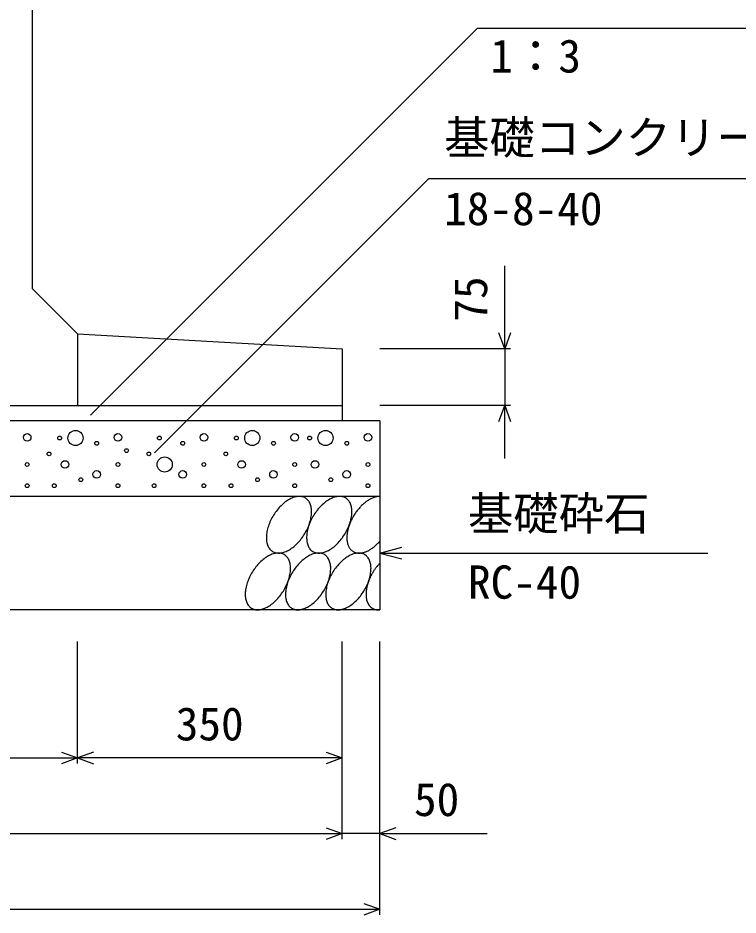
# Model space of a CAD drawing. Units: millimetres, scale not verified. Extents: x -25200 to 25200, y -8910 to 8910.
# Drawn here: x 9899 to 10851, y -2401 to -1215 of the extents above; entities that cross this region are included whole.
import ezdxf
from ezdxf.enums import TextEntityAlignment as Align

# ---------------------------------------------------------------- set-up
doc = ezdxf.new("R2010")
doc.units = ezdxf.units.MM
doc.header["$LTSCALE"] = 30
for name, color, linetype, lineweight in [('0-0_DIM', 7, 'Continuous', 25), ('0-2_HATCH', 6, 'Continuous', 25), ('0-5_OUTLINE', 3, 'Continuous', 25)]:
    doc.layers.add(name, color=color, linetype=linetype, lineweight=lineweight)
doc.styles.add('ＭＳ ゴシック', font='')
doc.styles.get('ＭＳ ゴシック').set_extended_font_data('MS Gothic')

msp = doc.modelspace()

# ---------------------------------------------------------------- linework, layer by layer
at = {"layer": '0-0_DIM'}
for p, q in [((10506.43, -1228.09), (9994.74, -1739.77)), ((10506.43, -1228.09), (10931.73, -1228.09)), ((10442.1, -1426.75), (10079.13, -1789.72)), ((10442.1, -1426.75), (11088.97, -1426.75)), ((10542.28, -1652.23), (10542.28, -1542.34)), ((10549.78, -1652.23), (10377.28, -1652.23)), ((10542.28, -1652.23), (10542.28, -1727.23)), ((10549.78, -1727.23), (10377.28, -1727.23)), ((10542.28, -1797.23), (10542.28, -1727.23)), ((10377.28, -1922.23), (10406.26, -1914.47)), ((10377.28, -1922.23), (10810.59, -1922.23)), ((10377.28, -1922.23), (10406.26, -1930)), ((9977.28, -2200.66), (9977.28, -2039.3)), ((10327.28, -2300.66), (10327.28, -2039.3)), ((10377.28, -2400.66), (10377.28, -2039.3)), ((9342.28, -2193.16), (9977.28, -2193.16)), ((10327.28, -2193.16), (9977.28, -2193.16)), ((9342.28, -2293.16), (10327.28, -2293.16)), ((10377.28, -2293.16), (10327.28, -2293.16)), ((10377.28, -2293.16), (10519.07, -2293.16)), ((9292.28, -2393.16), (10377.28, -2393.16))]:
    msp.add_line(p, q, dxfattribs=at)
for points in [[(10549.97, -1631.09), (10542.28, -1652.23), (10534.58, -1631.09)], [(10534.58, -1748.38), (10542.28, -1727.23), (10549.97, -1748.38)], [(9956.14, -2185.47), (9977.28, -2193.16), (9956.14, -2200.86)], [(9998.42, -2185.47), (9977.28, -2193.16), (9998.42, -2200.86)], [(10306.14, -2185.47), (10327.28, -2193.16), (10306.14, -2200.86)], [(10306.14, -2285.47), (10327.28, -2293.16), (10306.14, -2300.86)], [(10398.42, -2285.47), (10377.28, -2293.16), (10398.42, -2300.86)], [(10356.14, -2385.47), (10377.28, -2393.16), (10356.14, -2400.86)]]:
    msp.add_lwpolyline(points, dxfattribs=at)
at = {"layer": '0-2_HATCH'}
for points in [[(10278.78, -1849.45), (10277.78, -1848.87), (10276.68, -1848.38), (10275.58, -1847.97), (10274.38, -1847.66), (10273.18, -1847.43), (10271.98, -1847.3), (10270.68, -1847.25), (10269.38, -1847.3), (10267.98, -1847.43), (10266.58, -1847.66), (10265.18, -1847.97), (10263.78, -1848.38), (10262.38, -1848.87), (10260.88, -1849.44), (10259.48, -1850.11), (10257.98, -1850.85), (10256.48, -1851.68), (10255.08, -1852.59), (10253.58, -1853.57), (10252.08, -1854.63), (10250.68, -1855.76), (10249.28, -1856.97), (10247.88, -1858.24), (10246.48, -1859.57), (10245.08, -1860.96), (10243.78, -1862.41), (10242.48, -1863.92), (10241.18, -1865.47), (10239.98, -1867.07), (10238.78, -1868.72), (10237.68, -1870.4), (10236.58, -1872.12), (10235.48, -1873.87), (10234.48, -1875.64), (10233.58, -1877.44), (10232.68, -1879.25), (10231.88, -1881.08), (10231.08, -1882.91), (10230.38, -1884.75)], [(10286.18, -1860.96), (10285.88, -1859.57), (10285.48, -1858.24), (10284.98, -1856.97), (10284.48, -1855.77), (10283.78, -1854.63), (10283.18, -1853.57), (10282.38, -1852.59), (10281.58, -1851.68), (10280.68, -1850.85), (10279.78, -1850.11), (10278.78, -1849.45)], [(10331.98, -1849.45), (10330.98, -1848.87), (10329.88, -1848.38), (10328.78, -1847.97), (10327.58, -1847.66), (10326.38, -1847.43), (10325.18, -1847.3), (10323.88, -1847.25), (10322.58, -1847.3), (10321.18, -1847.43), (10319.78, -1847.66), (10318.38, -1847.97), (10316.98, -1848.38), (10315.58, -1848.87), (10314.08, -1849.44), (10312.68, -1850.11), (10311.18, -1850.85), (10309.68, -1851.68), (10308.28, -1852.59), (10306.78, -1853.57), (10305.28, -1854.63), (10303.88, -1855.76), (10302.48, -1856.97), (10301.08, -1858.24), (10299.68, -1859.57), (10298.28, -1860.96), (10296.98, -1862.41), (10295.68, -1863.92), (10294.38, -1865.47), (10293.18, -1867.07), (10291.98, -1868.72), (10290.88, -1870.4), (10289.78, -1872.12), (10288.68, -1873.87), (10287.68, -1875.64), (10286.78, -1877.44), (10285.88, -1879.25), (10285.08, -1881.08), (10284.28, -1882.91), (10283.58, -1884.75)], [(10339.48, -1860.96), (10339.08, -1859.57), (10338.68, -1858.24), (10338.18, -1856.97), (10337.68, -1855.77), (10336.98, -1854.63), (10336.38, -1853.57), (10335.58, -1852.59), (10334.78, -1851.68), (10333.88, -1850.85), (10332.98, -1850.11), (10331.98, -1849.45)], [(10377.28, -1847.25), (10376.38, -1847.26), (10375.58, -1847.31), (10374.68, -1847.4), (10373.78, -1847.52), (10372.88, -1847.69), (10371.98, -1847.89), (10371.08, -1848.13), (10370.08, -1848.41), (10369.18, -1848.72), (10368.18, -1849.07), (10367.28, -1849.46), (10366.28, -1849.89), (10365.38, -1850.35), (10364.38, -1850.84), (10363.48, -1851.37), (10362.48, -1851.94), (10361.48, -1852.54), (10360.58, -1853.17), (10359.58, -1853.83), (10358.68, -1854.53), (10357.68, -1855.26), (10356.78, -1856.02), (10355.88, -1856.8), (10354.98, -1857.62), (10353.98, -1858.46), (10353.08, -1859.34), (10352.18, -1860.23), (10351.38, -1861.15), (10350.48, -1862.1), (10349.58, -1863.07), (10348.78, -1864.06), (10347.98, -1865.08), (10347.08, -1866.11), (10346.28, -1867.16), (10345.58, -1868.24), (10344.78, -1869.32), (10344.08, -1870.43), (10343.28, -1871.55), (10342.58, -1872.68)], [(10253.08, -1920.06), (10254.58, -1919.4), (10256.08, -1918.65), (10257.48, -1917.83), (10258.98, -1916.92), (10260.48, -1915.93), (10261.88, -1914.87), (10263.28, -1913.74), (10264.78, -1912.54), (10266.18, -1911.27), (10267.58, -1909.94), (10268.88, -1908.54), (10270.28, -1907.09), (10271.58, -1905.59), (10272.78, -1904.03), (10274.08, -1902.43), (10275.18, -1900.79), (10276.38, -1899.11), (10277.48, -1897.39), (10278.48, -1895.64), (10279.48, -1893.87), (10280.48, -1892.07), (10281.28, -1890.26), (10282.18, -1888.43), (10282.88, -1886.59), (10283.58, -1884.75), (10284.28, -1882.91), (10284.78, -1881.08), (10285.28, -1879.25), (10285.78, -1877.44), (10286.08, -1875.64), (10286.38, -1873.87), (10286.68, -1872.12), (10286.78, -1870.4), (10286.88, -1868.72), (10286.88, -1867.08), (10286.88, -1865.48), (10286.68, -1863.92), (10286.48, -1862.42), (10286.18, -1860.96)], [(10306.28, -1920.06), (10307.78, -1919.4), (10309.28, -1918.65), (10310.68, -1917.83), (10312.18, -1916.92), (10313.68, -1915.93), (10315.08, -1914.87), (10316.58, -1913.74), (10317.98, -1912.54), (10319.38, -1911.27), (10320.78, -1909.94), (10322.08, -1908.54), (10323.48, -1907.09), (10324.78, -1905.59), (10325.98, -1904.03), (10327.28, -1902.43), (10328.38, -1900.79), (10329.58, -1899.11), (10330.68, -1897.39), (10331.68, -1895.64), (10332.68, -1893.87), (10333.68, -1892.07), (10334.48, -1890.26), (10335.38, -1888.43), (10336.08, -1886.59), (10336.78, -1884.75), (10337.48, -1882.91), (10337.98, -1881.08), (10338.58, -1879.25), (10338.98, -1877.44), (10339.38, -1875.64), (10339.68, -1873.87), (10339.88, -1872.12), (10339.98, -1870.4), (10340.08, -1868.72), (10340.08, -1867.08), (10340.08, -1865.48), (10339.88, -1863.92), (10339.68, -1862.42), (10339.48, -1860.96)], [(10342.58, -1872.68), (10341.98, -1873.82), (10341.28, -1874.98), (10340.68, -1876.15), (10340.08, -1877.32), (10339.48, -1878.5), (10338.88, -1879.69), (10338.38, -1880.89), (10337.88, -1882.08), (10337.38, -1883.28), (10336.88, -1884.49), (10336.48, -1885.69), (10336.08, -1886.89), (10335.68, -1888.09), (10335.38, -1889.29), (10335.08, -1890.48), (10334.78, -1891.66), (10334.48, -1892.84), (10334.28, -1894.01), (10334.08, -1895.17), (10333.88, -1896.32), (10333.78, -1897.46), (10333.68, -1898.59), (10333.58, -1899.7), (10333.58, -1900.79), (10333.48, -1901.87), (10333.58, -1902.93), (10333.58, -1903.97), (10333.68, -1905), (10333.78, -1906), (10333.88, -1906.98), (10334.08, -1907.94), (10334.28, -1908.87), (10334.48, -1909.78), (10334.78, -1910.66), (10335.08, -1911.52), (10335.38, -1912.35), (10335.68, -1913.15), (10336.08, -1913.92), (10336.48, -1914.66)], [(10230.38, -1884.75), (10229.78, -1886.59), (10229.18, -1888.43), (10228.68, -1890.25), (10228.28, -1892.07), (10227.88, -1893.86), (10227.58, -1895.64), (10227.38, -1897.38), (10227.18, -1899.1), (10227.08, -1900.78), (10227.08, -1902.43), (10227.18, -1904.03), (10227.28, -1905.59), (10227.48, -1907.09), (10227.78, -1908.54), (10228.08, -1909.94), (10228.58, -1911.27), (10228.98, -1912.54), (10229.58, -1913.74), (10230.18, -1914.87), (10230.88, -1915.93), (10231.58, -1916.92), (10232.38, -1917.82), (10233.28, -1918.65), (10234.18, -1919.4), (10235.18, -1920.06), (10236.18, -1920.64), (10237.28, -1921.13), (10238.38, -1921.53), (10239.58, -1921.85), (10240.78, -1922.07), (10242.08, -1922.21), (10243.38, -1922.25), (10244.68, -1922.21), (10245.98, -1922.07), (10247.38, -1921.85), (10248.78, -1921.53), (10250.18, -1921.13), (10251.68, -1920.64), (10253.08, -1920.06)], [(10283.58, -1884.75), (10282.98, -1886.59), (10282.38, -1888.43), (10281.88, -1890.25), (10281.48, -1892.07), (10281.08, -1893.86), (10280.78, -1895.64), (10280.58, -1897.38), (10280.38, -1899.1), (10280.28, -1900.78), (10280.28, -1902.43), (10280.38, -1904.03), (10280.48, -1905.59), (10280.68, -1907.09), (10280.98, -1908.54), (10281.38, -1909.94), (10281.78, -1911.27), (10282.28, -1912.54), (10282.78, -1913.74), (10283.38, -1914.87), (10284.08, -1915.93), (10284.78, -1916.92), (10285.68, -1917.82), (10286.48, -1918.65), (10287.38, -1919.4), (10288.38, -1920.06), (10289.38, -1920.64), (10290.48, -1921.13), (10291.68, -1921.53), (10292.78, -1921.85), (10293.98, -1922.07), (10295.28, -1922.21), (10296.58, -1922.25), (10297.88, -1922.21), (10299.28, -1922.07), (10300.58, -1921.85), (10301.98, -1921.53), (10303.48, -1921.13), (10304.88, -1920.64), (10306.28, -1920.06)], [(10367.28, -1915.64), (10368.18, -1914.94), (10369.18, -1914.21), (10370.08, -1913.45), (10371.08, -1912.66), (10371.98, -1911.84), (10372.88, -1911), (10373.78, -1910.13), (10374.68, -1909.23), (10375.58, -1908.3), (10376.38, -1907.36), (10377.28, -1906.39)], [(10336.48, -1914.66), (10336.88, -1915.37), (10337.38, -1916.05), (10337.88, -1916.69), (10338.38, -1917.31), (10338.88, -1917.89), (10339.48, -1918.43), (10340.08, -1918.94), (10340.68, -1919.42), (10341.28, -1919.86), (10341.98, -1920.27), (10342.58, -1920.63), (10343.28, -1920.96), (10344.08, -1921.26), (10344.78, -1921.52), (10345.58, -1921.73), (10346.28, -1921.91), (10347.08, -1922.06), (10347.98, -1922.16), (10348.78, -1922.23), (10349.58, -1922.25), (10350.48, -1922.24), (10351.38, -1922.19), (10352.18, -1922.1), (10353.08, -1921.97), (10353.98, -1921.81), (10354.98, -1921.61), (10355.88, -1921.36), (10356.78, -1921.08), (10357.68, -1920.77), (10358.68, -1920.41), (10359.58, -1920.02), (10360.58, -1919.6), (10361.48, -1919.13), (10362.48, -1918.64), (10363.48, -1918.1), (10364.38, -1917.54), (10365.38, -1916.94), (10366.28, -1916.3), (10367.28, -1915.64)], [(10250.98, -1924.44), (10249.88, -1923.86), (10248.78, -1923.37), (10247.68, -1922.96), (10246.48, -1922.65), (10245.28, -1922.42), (10244.08, -1922.29), (10242.78, -1922.24), (10241.48, -1922.29), (10240.08, -1922.42), (10238.68, -1922.65), (10237.28, -1922.96), (10235.88, -1923.37), (10234.48, -1923.86), (10232.98, -1924.43), (10231.58, -1925.1), (10230.08, -1925.84), (10228.58, -1926.67), (10227.18, -1927.58), (10225.68, -1928.56), (10224.28, -1929.62), (10222.78, -1930.75), (10221.38, -1931.96), (10219.98, -1933.23), (10218.58, -1934.56), (10217.18, -1935.95), (10215.88, -1937.4), (10214.58, -1938.91), (10213.28, -1940.46), (10212.08, -1942.06), (10210.88, -1943.71), (10209.78, -1945.39), (10208.68, -1947.11), (10207.58, -1948.86), (10206.58, -1950.63), (10205.68, -1952.43), (10204.78, -1954.24), (10203.98, -1956.07), (10203.18, -1957.9), (10202.48, -1959.74)], [(10258.38, -1935.96), (10257.98, -1934.56), (10257.58, -1933.23), (10257.08, -1931.96), (10256.58, -1930.76), (10255.88, -1929.62), (10255.28, -1928.56), (10254.48, -1927.58), (10253.68, -1926.67), (10252.78, -1925.84), (10251.88, -1925.1), (10250.98, -1924.44)], [(10304.18, -1924.44), (10303.08, -1923.86), (10301.98, -1923.37), (10300.88, -1922.96), (10299.78, -1922.65), (10298.48, -1922.42), (10297.28, -1922.29), (10295.98, -1922.24), (10294.68, -1922.29), (10293.28, -1922.42), (10291.88, -1922.65), (10290.48, -1922.96), (10289.08, -1923.37), (10287.68, -1923.86), (10286.18, -1924.43), (10284.78, -1925.1), (10283.28, -1925.84), (10281.78, -1926.67), (10280.38, -1927.58), (10278.88, -1928.56), (10277.48, -1929.62), (10275.98, -1930.75), (10274.58, -1931.96), (10273.18, -1933.23), (10271.78, -1934.56), (10270.38, -1935.95), (10269.08, -1937.4), (10267.78, -1938.91), (10266.48, -1940.46), (10265.28, -1942.06), (10264.08, -1943.71), (10262.98, -1945.39), (10261.88, -1947.11), (10260.78, -1948.86), (10259.88, -1950.63), (10258.88, -1952.43), (10257.98, -1954.24), (10257.18, -1956.07), (10256.38, -1957.9), (10255.68, -1959.74)], [(10311.58, -1935.96), (10311.18, -1934.56), (10310.78, -1933.23), (10310.28, -1931.96), (10309.78, -1930.76), (10309.18, -1929.62), (10308.48, -1928.56), (10307.68, -1927.58), (10306.88, -1926.67), (10306.08, -1925.84), (10305.08, -1925.1), (10304.18, -1924.44)], [(10357.38, -1924.44), (10356.28, -1923.86), (10355.28, -1923.37), (10354.08, -1922.96), (10352.98, -1922.65), (10351.68, -1922.42), (10350.48, -1922.29), (10349.18, -1922.24), (10347.88, -1922.29), (10346.48, -1922.42), (10345.18, -1922.65), (10343.78, -1922.96), (10342.28, -1923.37), (10340.88, -1923.86), (10339.38, -1924.43), (10337.98, -1925.1), (10336.48, -1925.84), (10335.08, -1926.67), (10333.58, -1927.58), (10332.08, -1928.56), (10330.68, -1929.62), (10329.18, -1930.75), (10327.78, -1931.96), (10326.38, -1933.23), (10324.98, -1934.56), (10323.58, -1935.95), (10322.28, -1937.4), (10320.98, -1938.91), (10319.78, -1940.46), (10318.48, -1942.06), (10317.28, -1943.71), (10316.18, -1945.39), (10315.08, -1947.11), (10314.08, -1948.86), (10313.08, -1950.63), (10312.08, -1952.43), (10311.18, -1954.24), (10310.38, -1956.07), (10309.68, -1957.9), (10308.88, -1959.74)], [(10364.78, -1935.96), (10364.38, -1934.56), (10363.98, -1933.23), (10363.48, -1931.96), (10362.98, -1930.76), (10362.38, -1929.62), (10361.68, -1928.56), (10360.88, -1927.58), (10360.08, -1926.67), (10359.28, -1925.84), (10358.28, -1925.1), (10357.38, -1924.44)], [(10225.18, -1995.05), (10226.68, -1994.39), (10228.18, -1993.64), (10229.58, -1992.82), (10231.08, -1991.91), (10232.58, -1990.92), (10233.98, -1989.86), (10235.48, -1988.73), (10236.88, -1987.53), (10238.28, -1986.26), (10239.68, -1984.93), (10240.98, -1983.53), (10242.38, -1982.08), (10243.68, -1980.58), (10244.88, -1979.02), (10246.18, -1977.42), (10247.28, -1975.78), (10248.48, -1974.1), (10249.58, -1972.38), (10250.58, -1970.63), (10251.58, -1968.86), (10252.58, -1967.06), (10253.38, -1965.25), (10254.28, -1963.42), (10254.98, -1961.59), (10255.68, -1959.75), (10256.38, -1957.91), (10256.88, -1956.07), (10257.48, -1954.24), (10257.88, -1952.43), (10258.28, -1950.63), (10258.58, -1948.86), (10258.78, -1947.11), (10258.88, -1945.39), (10258.98, -1943.71), (10258.98, -1942.07), (10258.98, -1940.47), (10258.78, -1938.91), (10258.58, -1937.41), (10258.38, -1935.96)], [(10278.48, -1995.05), (10279.88, -1994.39), (10281.38, -1993.64), (10282.78, -1992.82), (10284.28, -1991.91), (10285.78, -1990.92), (10287.18, -1989.86), (10288.68, -1988.73), (10290.08, -1987.53), (10291.48, -1986.26), (10292.88, -1984.93), (10294.18, -1983.53), (10295.58, -1982.08), (10296.88, -1980.58), (10298.08, -1979.02), (10299.38, -1977.42), (10300.58, -1975.78), (10301.68, -1974.1), (10302.78, -1972.38), (10303.78, -1970.63), (10304.78, -1968.86), (10305.78, -1967.06), (10306.68, -1965.25), (10307.48, -1963.42), (10308.18, -1961.59), (10308.88, -1959.75), (10309.58, -1957.91), (10310.18, -1956.07), (10310.68, -1954.24), (10311.08, -1952.43), (10311.48, -1950.63), (10311.78, -1948.86), (10311.98, -1947.11), (10312.08, -1945.39), (10312.18, -1943.71), (10312.18, -1942.07), (10312.18, -1940.47), (10311.98, -1938.91), (10311.78, -1937.41), (10311.58, -1935.96)], [(10331.68, -1995.05), (10333.08, -1994.39), (10334.58, -1993.64), (10336.08, -1992.82), (10337.48, -1991.91), (10338.98, -1990.92), (10340.38, -1989.86), (10341.88, -1988.73), (10343.28, -1987.53), (10344.68, -1986.26), (10346.08, -1984.93), (10347.48, -1983.53), (10348.78, -1982.08), (10350.08, -1980.58), (10351.38, -1979.02), (10352.58, -1977.42), (10353.78, -1975.78), (10354.88, -1974.1), (10355.98, -1972.38), (10356.98, -1970.63), (10357.98, -1968.86), (10358.98, -1967.06), (10359.88, -1965.25), (10360.68, -1963.42), (10361.48, -1961.59), (10362.18, -1959.75), (10362.78, -1957.91), (10363.38, -1956.07), (10363.88, -1954.24), (10364.28, -1952.43), (10364.68, -1950.63), (10364.98, -1948.86), (10365.18, -1947.11), (10365.38, -1945.39), (10365.38, -1943.71), (10365.48, -1942.07), (10365.38, -1940.47), (10365.28, -1938.91), (10365.08, -1937.41), (10364.78, -1935.96)], [(10377.28, -1935.49), (10376.78, -1936.02), (10376.28, -1936.56), (10375.78, -1937.1), (10375.28, -1937.66), (10374.78, -1938.22), (10374.28, -1938.79), (10373.78, -1939.36), (10373.38, -1939.94), (10372.88, -1940.53), (10372.38, -1941.13), (10371.98, -1941.73), (10371.48, -1942.34), (10371.08, -1942.95), (10370.58, -1943.57), (10370.18, -1944.2), (10369.78, -1944.83), (10369.38, -1945.46), (10368.88, -1946.1), (10368.48, -1946.75), (10368.08, -1947.4), (10367.68, -1948.05), (10367.38, -1948.71), (10366.98, -1949.37), (10366.58, -1950.04), (10366.18, -1950.7), (10365.88, -1951.37), (10365.48, -1952.05), (10365.18, -1952.73), (10364.78, -1953.4), (10364.48, -1954.08), (10364.18, -1954.77), (10363.88, -1955.45), (10363.58, -1956.14), (10363.28, -1956.83), (10362.98, -1957.51), (10362.68, -1958.2), (10362.48, -1958.89), (10362.18, -1959.58), (10361.98, -1960.27)], [(10202.48, -1959.74), (10201.88, -1961.58), (10201.28, -1963.42), (10200.78, -1965.24), (10200.38, -1967.06), (10199.98, -1968.85), (10199.68, -1970.63), (10199.48, -1972.38), (10199.28, -1974.09), (10199.18, -1975.78), (10199.18, -1977.42), (10199.28, -1979.02), (10199.38, -1980.58), (10199.58, -1982.08), (10199.88, -1983.53), (10200.28, -1984.93), (10200.68, -1986.26), (10201.18, -1987.53), (10201.68, -1988.73), (10202.28, -1989.86), (10202.98, -1990.92), (10203.78, -1991.91), (10204.58, -1992.81), (10205.38, -1993.64), (10206.28, -1994.39), (10207.28, -1995.05), (10208.38, -1995.63), (10209.38, -1996.12), (10210.58, -1996.52), (10211.68, -1996.84), (10212.88, -1997.06), (10214.18, -1997.2), (10215.48, -1997.24), (10216.78, -1997.2), (10218.18, -1997.06), (10219.48, -1996.84), (10220.88, -1996.52), (10222.38, -1996.12), (10223.78, -1995.63), (10225.18, -1995.05)], [(10255.68, -1959.74), (10255.08, -1961.58), (10254.48, -1963.42), (10253.98, -1965.24), (10253.58, -1967.06), (10253.18, -1968.85), (10252.88, -1970.63), (10252.68, -1972.38), (10252.48, -1974.09), (10252.48, -1975.78), (10252.38, -1977.42), (10252.48, -1979.02), (10252.58, -1980.58), (10252.78, -1982.08), (10253.08, -1983.53), (10253.48, -1984.93), (10253.88, -1986.26), (10254.38, -1987.53), (10254.88, -1988.73), (10255.48, -1989.86), (10256.18, -1990.92), (10256.98, -1991.91), (10257.78, -1992.81), (10258.58, -1993.64), (10259.58, -1994.39), (10260.48, -1995.05), (10261.58, -1995.63), (10262.58, -1996.12), (10263.78, -1996.52), (10264.88, -1996.84), (10266.18, -1997.06), (10267.38, -1997.2), (10268.68, -1997.24), (10269.98, -1997.2), (10271.38, -1997.06), (10272.68, -1996.84), (10274.08, -1996.52), (10275.58, -1996.12), (10276.98, -1995.63), (10278.48, -1995.05)], [(10308.88, -1959.74), (10308.28, -1961.58), (10307.68, -1963.42), (10307.18, -1965.24), (10306.78, -1967.06), (10306.38, -1968.85), (10306.08, -1970.63), (10305.88, -1972.38), (10305.78, -1974.09), (10305.68, -1975.78), (10305.68, -1977.42), (10305.68, -1979.02), (10305.78, -1980.58), (10306.08, -1982.08), (10306.28, -1983.53), (10306.68, -1984.93), (10307.08, -1986.26), (10307.58, -1987.53), (10308.08, -1988.73), (10308.68, -1989.86), (10309.38, -1990.92), (10310.18, -1991.91), (10310.98, -1992.81), (10311.78, -1993.64), (10312.78, -1994.39), (10313.68, -1995.05), (10314.78, -1995.63), (10315.78, -1996.12), (10316.98, -1996.52), (10318.08, -1996.84), (10319.38, -1997.06), (10320.58, -1997.2), (10321.88, -1997.24), (10323.18, -1997.2), (10324.58, -1997.06), (10325.98, -1996.84), (10327.38, -1996.52), (10328.78, -1996.12), (10330.18, -1995.63), (10331.68, -1995.05)], [(10361.98, -1960.27), (10361.68, -1960.96), (10361.48, -1961.65), (10361.28, -1962.34), (10361.08, -1963.03), (10360.88, -1963.71), (10360.68, -1964.4), (10360.48, -1965.08), (10360.28, -1965.76), (10360.08, -1966.44), (10359.98, -1967.12), (10359.78, -1967.8), (10359.68, -1968.47), (10359.58, -1969.14), (10359.48, -1969.81), (10359.38, -1970.47), (10359.28, -1971.13), (10359.18, -1971.78), (10359.08, -1972.43), (10358.98, -1973.08), (10358.98, -1973.72), (10358.88, -1974.36), (10358.88, -1974.99), (10358.88, -1975.62), (10358.88, -1976.24), (10358.88, -1976.86), (10358.88, -1977.47), (10358.88, -1978.08), (10358.88, -1978.68), (10358.88, -1979.27), (10358.98, -1979.85), (10358.98, -1980.43), (10359.08, -1981), (10359.18, -1981.57), (10359.28, -1982.13), (10359.38, -1982.68), (10359.48, -1983.22), (10359.58, -1983.75), (10359.68, -1984.28), (10359.78, -1984.8)], [(10359.78, -1984.8), (10359.98, -1985.3), (10360.08, -1985.8), (10360.28, -1986.3), (10360.48, -1986.78), (10360.68, -1987.25), (10360.88, -1987.72), (10361.08, -1988.17), (10361.28, -1988.62), (10361.48, -1989.05), (10361.68, -1989.48), (10361.98, -1989.89), (10362.18, -1990.3), (10362.48, -1990.69), (10362.68, -1991.08), (10362.98, -1991.45), (10363.28, -1991.81), (10363.58, -1992.17), (10363.88, -1992.51), (10364.18, -1992.84), (10364.48, -1993.16), (10364.78, -1993.46), (10365.18, -1993.76), (10365.48, -1994.04), (10365.88, -1994.32), (10366.18, -1994.58), (10366.58, -1994.83), (10366.98, -1995.07), (10367.38, -1995.29), (10367.68, -1995.5), (10368.08, -1995.71), (10368.48, -1995.9), (10368.88, -1996.07), (10369.38, -1996.24), (10369.78, -1996.39), (10370.18, -1996.53), (10370.58, -1996.66), (10371.08, -1996.77), (10371.48, -1996.88), (10371.98, -1996.97)], [(10371.98, -1996.97), (10372.38, -1997.04), (10372.88, -1997.11), (10373.38, -1997.16), (10373.78, -1997.2), (10374.28, -1997.23), (10374.78, -1997.24), (10375.28, -1997.24), (10375.78, -1997.23), (10376.28, -1997.21), (10376.78, -1997.17), (10377.28, -1997.12)]]:
    msp.add_lwpolyline(points, dxfattribs=at)
for centre, radius in [((9910.85, -1769.18), 5), ((9974.78, -1770.06), 10), ((10030.85, -1769.18), 5), ((10144.52, -1769.18), 5), ((10208.44, -1770.06), 10), ((10264.52, -1769.18), 5), ((10305.35, -1770.06), 10), ((10361.42, -1769.18), 5), ((9953.75, -1770.06), 2.5), ((10002.81, -1777.06), 2.5), ((10085.67, -1770.06), 2.5), ((10116.48, -1777.06), 2.5), ((10187.41, -1770.06), 2.5), ((10236.48, -1777.06), 2.5), ((10284.31, -1770.06), 2.5), ((10333.38, -1777.06), 2.5), ((9939.73, -1791.07), 2.5), ((10042.19, -1786.75), 2.5), ((10071.65, -1791.07), 2.5), ((10173.39, -1791.07), 2.5), ((9910.85, -1805.07), 2.5), ((9960.76, -1805.07), 5), ((10030.85, -1805.07), 2.5), ((10092.68, -1805.07), 10), ((10144.52, -1805.07), 2.5), ((10194.42, -1805.07), 5), ((10264.52, -1805.07), 2.5), ((10291.33, -1805.07), 5), ((10361.42, -1805.07), 2.5), ((10002.81, -1818.21), 5), ((10116.48, -1818.21), 5), ((10236.48, -1818.21), 5), ((10333.38, -1818.21), 5), ((9981.78, -1825.21), 2.5), ((10215.45, -1825.21), 2.5), ((10312.35, -1825.21), 2.5), ((9910.85, -1833.09), 2.5), ((9946.74, -1833.09), 2.5), ((10030.85, -1833.09), 2.5), ((10078.66, -1833.09), 2.5), ((10144.52, -1833.09), 2.5), ((10180.4, -1833.09), 2.5), ((10264.52, -1833.09), 2.5), ((10361.42, -1833.09), 2.5)]:
    msp.add_circle(centre, radius, dxfattribs=at)
at = {"layer": '0-5_OUTLINE'}
for p, q in [((9917.28, -1066.23), (9917.28, -1572.23)), ((9917.28, -1572.23), (9977.28, -1632.23)), ((9977.28, -1632.23), (9977.28, -1727.23)), ((9977.28, -1632.23), (10327.28, -1652.23)), ((10327.28, -1652.23), (10327.28, -1747.23)), ((9342.28, -1727.23), (10327.28, -1727.23)), ((10377.28, -1747.23), (9292.28, -1747.23)), ((10377.28, -1747.23), (10377.28, -1997.23)), ((10377.28, -1847.23), (9292.28, -1847.23)), ((10377.28, -1997.23), (9292.28, -1997.23))]:
    msp.add_line(p, q, dxfattribs=at)

# ---------------------------------------------------------------- texts
at = {"layer": '0-0_DIM', "style": 'ＭＳ ゴシック'}
for s, p in [('1：3', (10523.17, -1300.04)), ('基礎コンクリート', (10462.1, -1408.01)), ('18-8-40', (10462.1, -1501.83)), ('基礎砕石', (10493.6, -1905.06)), ('RC-40', (10493.6, -1995.75)), ('350', (10107.28, -2183.16)), ('50', (10422.28, -2283.16))]:
    msp.add_text(s, height=43.99, dxfattribs=at).set_placement(p, align=Align.BOTTOM_LEFT)
msp.add_text('75', height=43.99, rotation=90, dxfattribs=at).set_placement((10532.28, -1616.23), align=Align.BOTTOM_LEFT)

doc.saveas('drawing.dxf')
